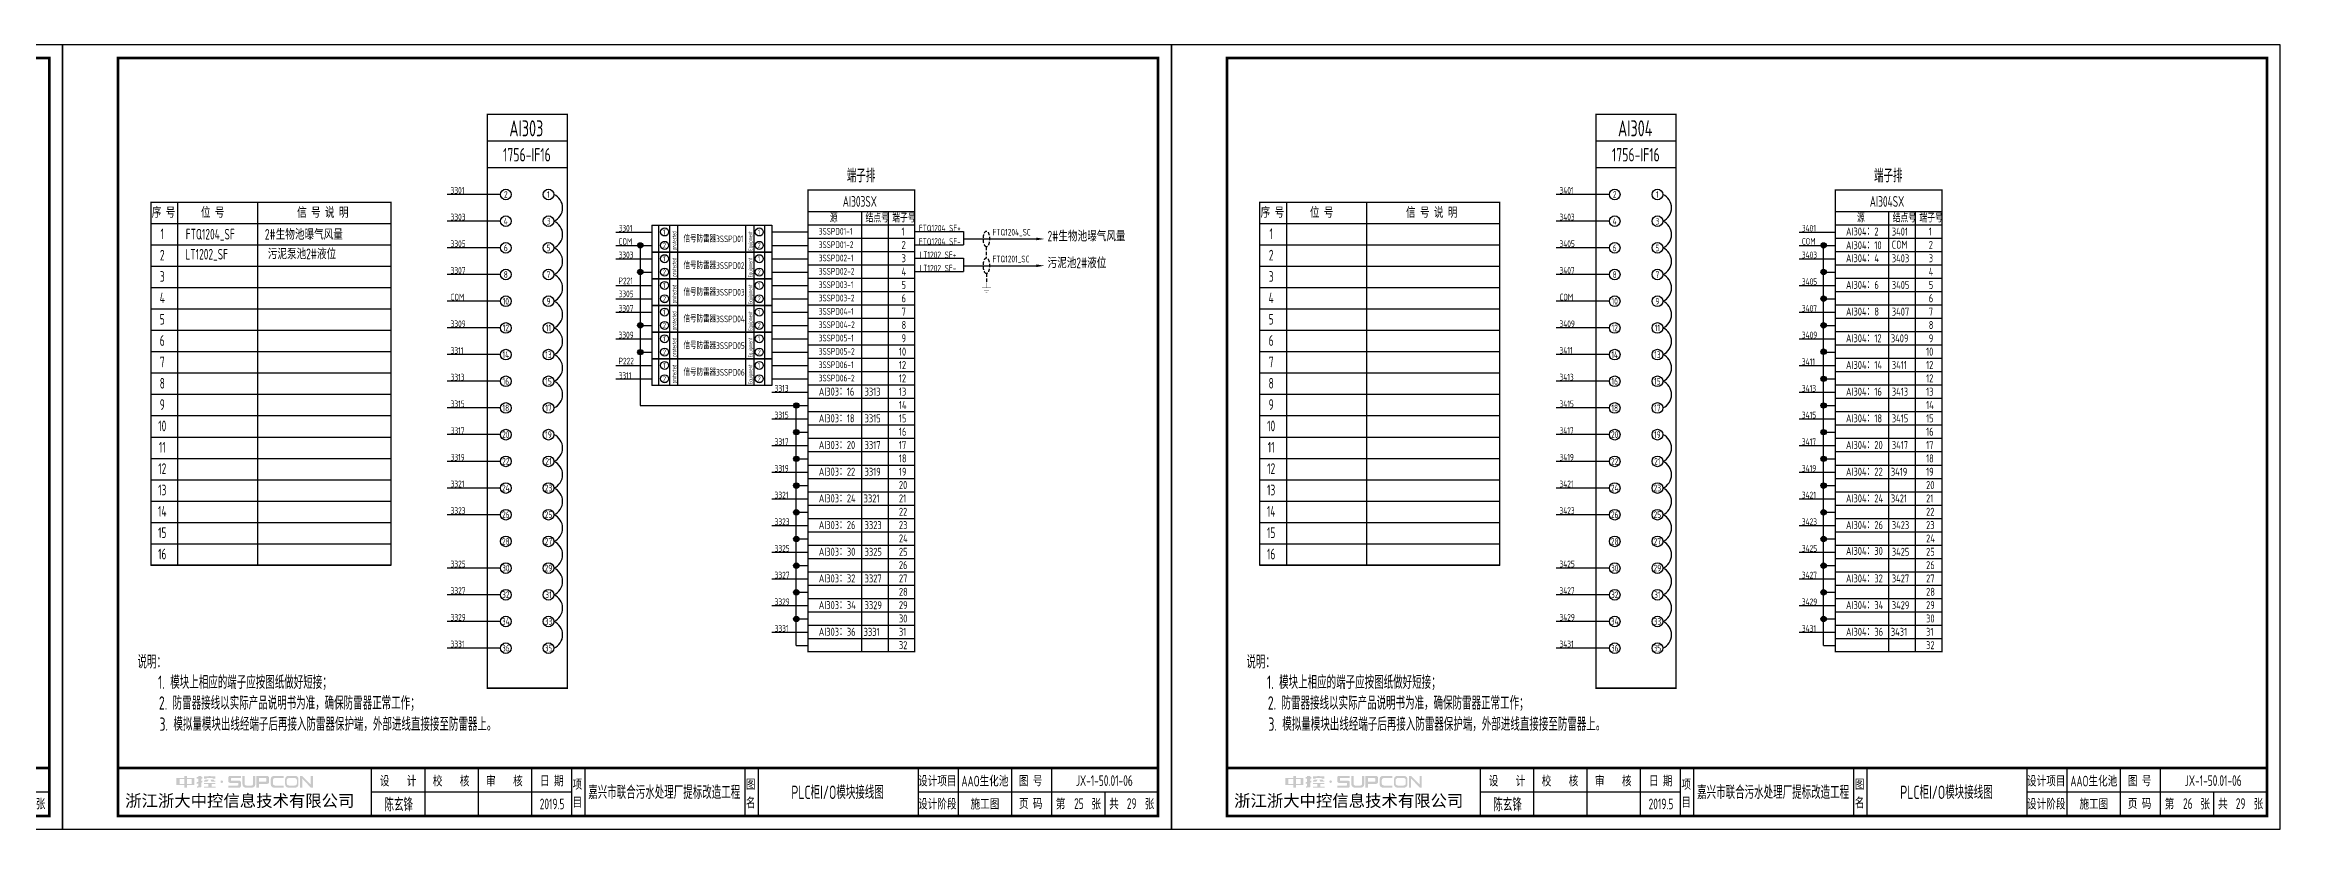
# Model space of a CAD drawing. Header units: millimetres. Extents: x 30557 to 235556, y -116603 to -73383.
# Drawn here: x 47122 to 55505, y -94342 to -91402 of the extents above; entities that cross this region are included whole.
import ezdxf
from ezdxf.enums import TextEntityAlignment as Align

# ---------------------------------------------------------------- set-up
doc = ezdxf.new("R2010")
doc.units = ezdxf.units.MM
doc.linetypes.add('DASHED2', pattern=[0.375, 0.25, -0.125])
doc.layers.add('1', color=3, linetype='Continuous')
doc.layers.add('符号层', color=3, linetype='Continuous')
doc.layers.add('_Drawing', color=7, linetype='Continuous', lineweight=25)
doc.styles.add('supcon', font='sceie.shx', dxfattribs={"width": 0.75, "height": 40, "bigfont": 'sceic.shx'})
doc.styles.add('Title', font='', dxfattribs={"height": 45})
doc.styles.get('Title').set_extended_font_data('SimHei')

# ---------------------------------------------------------------- blocks, each defined once
blk = doc.blocks.new('中控·SUPCON')
at = {"linetype": 'Continuous'}
h = blk.add_hatch(color=2, dxfattribs=at)
h.dxf.hatch_style = 1
h.paths.add_polyline_path([(34, 33), (20, 33), (20, 37), (15, 37), (15, 36), (15, 33), (0, 33), (0, 20), (13, 20), (15, 20), (15, 15), (20, 15), (20, 20), (22, 20), (34, 20)])
h.paths.add_polyline_path([(20, 30), (20, 31), (29, 31), (29, 22), (20, 22)], flags=16)
h.paths.add_polyline_path([(15, 30), (15, 22), (6, 22), (6, 31), (15, 31)], flags=16)
h.paths.add_polyline_path([(47, 32), (49, 32), (49, 35), (47, 35), (47, 37), (41, 37), (41, 35), (38, 35), (38, 32), (41, 32), (41, 25.8), (38, 25), (38, 22), (41, 22.8), (41, 18.3), (39, 17), (39, 15), (47, 16), (47, 24.5), (49, 25), (49, 28), (47, 27.5)])
h.paths.add_polyline_path([(61, 30), (55, 30), (52, 28), (52, 26), (58, 26)])
h.paths.add_polyline_path([(73, 28), (71, 28), (70, 30), (64, 30), (66, 26), (73, 26)])
h.paths.add_polyline_path([(73, 36), (64.6, 36), (64.6, 37), (60.4, 37), (60.4, 36), (52, 36), (52, 32), (56.8, 32), (56.8, 33.1), (68.2, 33.1), (68.2, 32), (73, 32)])
h.paths.add_polyline_path([(66, 22), (73, 22), (73, 24), (52, 24), (52, 22), (60, 22), (60, 17), (52, 17), (52, 15), (74, 15), (74, 17), (66, 17)])
h.paths.add_polyline_path([(82.7, 26.1, 1), (87.6, 26.1, 1)])
h.paths.add_polyline_path([(118, 28), (103.5, 28, -0.414214), (102.5, 29), (102.5, 32, -0.414214), (103.5, 33), (121, 33), (121, 37), (100.5, 37, 0.414214), (97.5, 34), (97.5, 27, 0.414214), (100.5, 24), (115, 24, -0.414214), (116, 23), (116, 20, -0.414214), (115, 19), (97.5, 19), (97.5, 15), (118, 15, 0.414214), (121, 18), (121, 25, 0.414214)])
h.paths.add_polyline_path([(128, 37), (124, 37), (124, 36), (124, 21, 0.414214), (130, 15), (142, 15, 0.414214), (148, 21), (148, 37), (144, 37), (144, 22, -0.414214), (141, 19), (131, 19, -0.414214), (128, 22)])
h.paths.add_polyline_path([(174, 26), (174, 33, 0.414214), (170, 37), (150, 37), (150, 36), (150, 15), (155, 15), (155, 22), (170, 22, 0.414214)])
h.paths.add_polyline_path([(167, 26), (155, 26), (155, 33), (167, 33, -0.414214), (169, 31), (169, 28, -0.414214)], flags=16)
h.paths.add_polyline_path([(201, 19), (185, 19, -0.414214), (181, 23), (181, 29, -0.414214), (185, 33), (201, 33), (201, 37), (183, 37, 0.414214), (177, 31), (177, 21, 0.414214), (183, 15), (201, 15)])
h.paths.add_polyline_path([(229, 21), (229, 31, 0.414214), (223, 37), (210, 37, 0.414214), (204, 31), (204, 21, 0.414214), (210, 15), (223, 15, 0.414214)])
h.paths.add_polyline_path([(207, 23), (207, 29, -0.414214), (211, 33), (222, 33, -0.414214), (226, 29), (226, 23, -0.414214), (222, 19), (211, 19, -0.414214)], flags=16)
h.paths.add_polyline_path([(236, 32.1), (252, 15), (256, 15), (256, 37), (252, 37), (252, 21), (236, 37), (232, 37), (232, 36), (232, 15), (236, 15)])
h = blk.add_hatch(color=2, dxfattribs=at)
h.dxf.hatch_style = 1
h.paths.add_polyline_path([(34, 33), (20, 33), (20, 37), (15, 37), (15, 36), (15, 33), (0, 33), (0, 20), (13, 20), (15, 20), (15, 15), (20, 15), (20, 20), (22, 20), (34, 20)])
h.paths.add_polyline_path([(20, 30), (20, 31), (29, 31), (29, 22), (20, 22)], flags=16)
h.paths.add_polyline_path([(15, 30), (15, 22), (6, 22), (6, 31), (15, 31)], flags=16)
h.paths.add_polyline_path([(47, 32), (49, 32), (49, 35), (47, 35), (47, 37), (41, 37), (41, 35), (38, 35), (38, 32), (41, 32), (41, 25.8), (38, 25), (38, 22), (41, 22.8), (41, 18.3), (39, 17), (39, 15), (47, 16), (47, 24.5), (49, 25), (49, 28), (47, 27.5)])
h.paths.add_polyline_path([(61, 30), (55, 30), (52, 28), (52, 26), (58, 26)])
h.paths.add_polyline_path([(73, 28), (71, 28), (70, 30), (64, 30), (66, 26), (73, 26)])
h.paths.add_polyline_path([(73, 36), (64.6, 36), (64.6, 37), (60.4, 37), (60.4, 36), (52, 36), (52, 32), (56.8, 32), (56.8, 33.1), (68.2, 33.1), (68.2, 32), (73, 32)])
h.paths.add_polyline_path([(66, 22), (73, 22), (73, 24), (52, 24), (52, 22), (60, 22), (60, 17), (52, 17), (52, 15), (74, 15), (74, 17), (66, 17)])
h.paths.add_polyline_path([(82.7, 26.1, 1), (87.6, 26.1, 1)])
h.paths.add_polyline_path([(118, 28), (103.5, 28, -0.414214), (102.5, 29), (102.5, 32, -0.414214), (103.5, 33), (121, 33), (121, 37), (100.5, 37, 0.414214), (97.5, 34), (97.5, 27, 0.414214), (100.5, 24), (115, 24, -0.414214), (116, 23), (116, 20, -0.414214), (115, 19), (97.5, 19), (97.5, 15), (118, 15, 0.414214), (121, 18), (121, 25, 0.414214)])
h.paths.add_polyline_path([(128, 37), (124, 37), (124, 36), (124, 21, 0.414214), (130, 15), (142, 15, 0.414214), (148, 21), (148, 37), (144, 37), (144, 22, -0.414214), (141, 19), (131, 19, -0.414214), (128, 22)])
h.paths.add_polyline_path([(174, 26), (174, 33, 0.414214), (170, 37), (150, 37), (150, 36), (150, 15), (155, 15), (155, 22), (170, 22, 0.414214)])
h.paths.add_polyline_path([(167, 26), (155, 26), (155, 33), (167, 33, -0.414214), (169, 31), (169, 28, -0.414214)], flags=16)
h.paths.add_polyline_path([(201, 19), (185, 19, -0.414214), (181, 23), (181, 29, -0.414214), (185, 33), (201, 33), (201, 37), (183, 37, 0.414214), (177, 31), (177, 21, 0.414214), (183, 15), (201, 15)])
h.paths.add_polyline_path([(229, 21), (229, 31, 0.414214), (223, 37), (210, 37, 0.414214), (204, 31), (204, 21, 0.414214), (210, 15), (223, 15, 0.414214)])
h.paths.add_polyline_path([(207, 23), (207, 29, -0.414214), (211, 33), (222, 33, -0.414214), (226, 29), (226, 23, -0.414214), (222, 19), (211, 19, -0.414214)], flags=16)
h.paths.add_polyline_path([(236, 32.1), (252, 15), (256, 15), (256, 37), (252, 37), (252, 21), (236, 37), (232, 37), (232, 36), (232, 15), (236, 15)])
h = blk.add_hatch(color=2, dxfattribs=at)
h.dxf.hatch_style = 1
h.paths.add_polyline_path([(34, 33), (20, 33), (20, 37), (15, 37), (15, 36), (15, 33), (0, 33), (0, 20), (13, 20), (15, 20), (15, 15), (20, 15), (20, 20), (22, 20), (34, 20)])
h.paths.add_polyline_path([(20, 30), (20, 31), (29, 31), (29, 22), (20, 22)], flags=16)
h.paths.add_polyline_path([(15, 30), (15, 22), (6, 22), (6, 31), (15, 31)], flags=16)
h.paths.add_polyline_path([(47, 32), (49, 32), (49, 35), (47, 35), (47, 37), (41, 37), (41, 35), (38, 35), (38, 32), (41, 32), (41, 25.8), (38, 25), (38, 22), (41, 22.8), (41, 18.3), (39, 17), (39, 15), (47, 16), (47, 24.5), (49, 25), (49, 28), (47, 27.5)])
h.paths.add_polyline_path([(61, 30), (55, 30), (52, 28), (52, 26), (58, 26)])
h.paths.add_polyline_path([(73, 28), (71, 28), (70, 30), (64, 30), (66, 26), (73, 26)])
h.paths.add_polyline_path([(73, 36), (64.6, 36), (64.6, 37), (60.4, 37), (60.4, 36), (52, 36), (52, 32), (56.8, 32), (56.8, 33.1), (68.2, 33.1), (68.2, 32), (73, 32)])
h.paths.add_polyline_path([(66, 22), (73, 22), (73, 24), (52, 24), (52, 22), (60, 22), (60, 17), (52, 17), (52, 15), (74, 15), (74, 17), (66, 17)])
h.paths.add_polyline_path([(82.7, 26.1, 1), (87.6, 26.1, 1)])
h.paths.add_polyline_path([(118, 28), (103.5, 28, -0.414214), (102.5, 29), (102.5, 32, -0.414214), (103.5, 33), (121, 33), (121, 37), (100.5, 37, 0.414214), (97.5, 34), (97.5, 27, 0.414214), (100.5, 24), (115, 24, -0.414214), (116, 23), (116, 20, -0.414214), (115, 19), (97.5, 19), (97.5, 15), (118, 15, 0.414214), (121, 18), (121, 25, 0.414214)])
h.paths.add_polyline_path([(128, 37), (124, 37), (124, 36), (124, 21, 0.414214), (130, 15), (142, 15, 0.414214), (148, 21), (148, 37), (144, 37), (144, 22, -0.414214), (141, 19), (131, 19, -0.414214), (128, 22)])
h.paths.add_polyline_path([(174, 26), (174, 33, 0.414214), (170, 37), (150, 37), (150, 36), (150, 15), (155, 15), (155, 22), (170, 22, 0.414214)])
h.paths.add_polyline_path([(167, 26), (155, 26), (155, 33), (167, 33, -0.414214), (169, 31), (169, 28, -0.414214)], flags=16)
h.paths.add_polyline_path([(201, 19), (185, 19, -0.414214), (181, 23), (181, 29, -0.414214), (185, 33), (201, 33), (201, 37), (183, 37, 0.414214), (177, 31), (177, 21, 0.414214), (183, 15), (201, 15)])
h.paths.add_polyline_path([(229, 21), (229, 31, 0.414214), (223, 37), (210, 37, 0.414214), (204, 31), (204, 21, 0.414214), (210, 15), (223, 15, 0.414214)])
h.paths.add_polyline_path([(207, 23), (207, 29, -0.414214), (211, 33), (222, 33, -0.414214), (226, 29), (226, 23, -0.414214), (222, 19), (211, 19, -0.414214)], flags=16)
h.paths.add_polyline_path([(236, 32.1), (252, 15), (256, 15), (256, 37), (252, 37), (252, 21), (236, 37), (232, 37), (232, 36), (232, 15), (236, 15)])
h = blk.add_hatch(color=2, dxfattribs=at)
h.dxf.hatch_style = 1
h.paths.add_polyline_path([(34, 33), (20, 33), (20, 37), (15, 37), (15, 36), (15, 33), (0, 33), (0, 20), (13, 20), (15, 20), (15, 15), (20, 15), (20, 20), (22, 20), (34, 20)])
h.paths.add_polyline_path([(20, 30), (20, 31), (29, 31), (29, 22), (20, 22)], flags=16)
h.paths.add_polyline_path([(15, 30), (15, 22), (6, 22), (6, 31), (15, 31)], flags=16)
h.paths.add_polyline_path([(47, 32), (49, 32), (49, 35), (47, 35), (47, 37), (41, 37), (41, 35), (38, 35), (38, 32), (41, 32), (41, 25.8), (38, 25), (38, 22), (41, 22.8), (41, 18.3), (39, 17), (39, 15), (47, 16), (47, 24.5), (49, 25), (49, 28), (47, 27.5)])
h.paths.add_polyline_path([(61, 30), (55, 30), (52, 28), (52, 26), (58, 26)])
h.paths.add_polyline_path([(73, 28), (71, 28), (70, 30), (64, 30), (66, 26), (73, 26)])
h.paths.add_polyline_path([(73, 36), (64.6, 36), (64.6, 37), (60.4, 37), (60.4, 36), (52, 36), (52, 32), (56.8, 32), (56.8, 33.1), (68.2, 33.1), (68.2, 32), (73, 32)])
h.paths.add_polyline_path([(66, 22), (73, 22), (73, 24), (52, 24), (52, 22), (60, 22), (60, 17), (52, 17), (52, 15), (74, 15), (74, 17), (66, 17)])
h.paths.add_polyline_path([(82.7, 26.1, 1), (87.6, 26.1, 1)])
h.paths.add_polyline_path([(118, 28), (103.5, 28, -0.414214), (102.5, 29), (102.5, 32, -0.414214), (103.5, 33), (121, 33), (121, 37), (100.5, 37, 0.414214), (97.5, 34), (97.5, 27, 0.414214), (100.5, 24), (115, 24, -0.414214), (116, 23), (116, 20, -0.414214), (115, 19), (97.5, 19), (97.5, 15), (118, 15, 0.414214), (121, 18), (121, 25, 0.414214)])
h.paths.add_polyline_path([(128, 37), (124, 37), (124, 36), (124, 21, 0.414214), (130, 15), (142, 15, 0.414214), (148, 21), (148, 37), (144, 37), (144, 22, -0.414214), (141, 19), (131, 19, -0.414214), (128, 22)])
h.paths.add_polyline_path([(174, 26), (174, 33, 0.414214), (170, 37), (150, 37), (150, 36), (150, 15), (155, 15), (155, 22), (170, 22, 0.414214)])
h.paths.add_polyline_path([(167, 26), (155, 26), (155, 33), (167, 33, -0.414214), (169, 31), (169, 28, -0.414214)], flags=16)
h.paths.add_polyline_path([(201, 19), (185, 19, -0.414214), (181, 23), (181, 29, -0.414214), (185, 33), (201, 33), (201, 37), (183, 37, 0.414214), (177, 31), (177, 21, 0.414214), (183, 15), (201, 15)])
h.paths.add_polyline_path([(229, 21), (229, 31, 0.414214), (223, 37), (210, 37, 0.414214), (204, 31), (204, 21, 0.414214), (210, 15), (223, 15, 0.414214)])
h.paths.add_polyline_path([(207, 23), (207, 29, -0.414214), (211, 33), (222, 33, -0.414214), (226, 29), (226, 23, -0.414214), (222, 19), (211, 19, -0.414214)], flags=16)
h.paths.add_polyline_path([(236, 32.1), (252, 15), (256, 15), (256, 37), (252, 37), (252, 21), (236, 37), (232, 37), (232, 36), (232, 15), (236, 15)])
h = blk.add_hatch(color=2, dxfattribs=at)
h.dxf.hatch_style = 1
h.paths.add_polyline_path([(34, 33), (20, 33), (20, 37), (15, 37), (15, 36), (15, 33), (0, 33), (0, 20), (13, 20), (15, 20), (15, 15), (20, 15), (20, 20), (22, 20), (34, 20)])
h.paths.add_polyline_path([(20, 30), (20, 31), (29, 31), (29, 22), (20, 22)], flags=16)
h.paths.add_polyline_path([(15, 30), (15, 22), (6, 22), (6, 31), (15, 31)], flags=16)
h.paths.add_polyline_path([(47, 32), (49, 32), (49, 35), (47, 35), (47, 37), (41, 37), (41, 35), (38, 35), (38, 32), (41, 32), (41, 25.8), (38, 25), (38, 22), (41, 22.8), (41, 18.3), (39, 17), (39, 15), (47, 16), (47, 24.5), (49, 25), (49, 28), (47, 27.5)])
h.paths.add_polyline_path([(61, 30), (55, 30), (52, 28), (52, 26), (58, 26)])
h.paths.add_polyline_path([(73, 28), (71, 28), (70, 30), (64, 30), (66, 26), (73, 26)])
h.paths.add_polyline_path([(73, 36), (64.6, 36), (64.6, 37), (60.4, 37), (60.4, 36), (52, 36), (52, 32), (56.8, 32), (56.8, 33.1), (68.2, 33.1), (68.2, 32), (73, 32)])
h.paths.add_polyline_path([(66, 22), (73, 22), (73, 24), (52, 24), (52, 22), (60, 22), (60, 17), (52, 17), (52, 15), (74, 15), (74, 17), (66, 17)])
h.paths.add_polyline_path([(82.7, 26.1, 1), (87.6, 26.1, 1)])
h.paths.add_polyline_path([(118, 28), (103.5, 28, -0.414214), (102.5, 29), (102.5, 32, -0.414214), (103.5, 33), (121, 33), (121, 37), (100.5, 37, 0.414214), (97.5, 34), (97.5, 27, 0.414214), (100.5, 24), (115, 24, -0.414214), (116, 23), (116, 20, -0.414214), (115, 19), (97.5, 19), (97.5, 15), (118, 15, 0.414214), (121, 18), (121, 25, 0.414214)])
h.paths.add_polyline_path([(128, 37), (124, 37), (124, 36), (124, 21, 0.414214), (130, 15), (142, 15, 0.414214), (148, 21), (148, 37), (144, 37), (144, 22, -0.414214), (141, 19), (131, 19, -0.414214), (128, 22)])
h.paths.add_polyline_path([(174, 26), (174, 33, 0.414214), (170, 37), (150, 37), (150, 36), (150, 15), (155, 15), (155, 22), (170, 22, 0.414214)])
h.paths.add_polyline_path([(167, 26), (155, 26), (155, 33), (167, 33, -0.414214), (169, 31), (169, 28, -0.414214)], flags=16)
h.paths.add_polyline_path([(201, 19), (185, 19, -0.414214), (181, 23), (181, 29, -0.414214), (185, 33), (201, 33), (201, 37), (183, 37, 0.414214), (177, 31), (177, 21, 0.414214), (183, 15), (201, 15)])
h.paths.add_polyline_path([(229, 21), (229, 31, 0.414214), (223, 37), (210, 37, 0.414214), (204, 31), (204, 21, 0.414214), (210, 15), (223, 15, 0.414214)])
h.paths.add_polyline_path([(207, 23), (207, 29, -0.414214), (211, 33), (222, 33, -0.414214), (226, 29), (226, 23, -0.414214), (222, 19), (211, 19, -0.414214)], flags=16)
h.paths.add_polyline_path([(236, 32.1), (252, 15), (256, 15), (256, 37), (252, 37), (252, 21), (236, 37), (232, 37), (232, 36), (232, 15), (236, 15)])
h = blk.add_hatch(color=2, dxfattribs=at)
h.dxf.hatch_style = 1
h.paths.add_polyline_path([(34, 33), (20, 33), (20, 37), (15, 37), (15, 36), (15, 33), (0, 33), (0, 20), (13, 20), (15, 20), (15, 15), (20, 15), (20, 20), (22, 20), (34, 20)])
h.paths.add_polyline_path([(20, 30), (20, 31), (29, 31), (29, 22), (20, 22)], flags=16)
h.paths.add_polyline_path([(15, 30), (15, 22), (6, 22), (6, 31), (15, 31)], flags=16)
h.paths.add_polyline_path([(47, 32), (49, 32), (49, 35), (47, 35), (47, 37), (41, 37), (41, 35), (38, 35), (38, 32), (41, 32), (41, 25.8), (38, 25), (38, 22), (41, 22.8), (41, 18.3), (39, 17), (39, 15), (47, 16), (47, 24.5), (49, 25), (49, 28), (47, 27.5)])
h.paths.add_polyline_path([(61, 30), (55, 30), (52, 28), (52, 26), (58, 26)])
h.paths.add_polyline_path([(73, 28), (71, 28), (70, 30), (64, 30), (66, 26), (73, 26)])
h.paths.add_polyline_path([(73, 36), (64.6, 36), (64.6, 37), (60.4, 37), (60.4, 36), (52, 36), (52, 32), (56.8, 32), (56.8, 33.1), (68.2, 33.1), (68.2, 32), (73, 32)])
h.paths.add_polyline_path([(66, 22), (73, 22), (73, 24), (52, 24), (52, 22), (60, 22), (60, 17), (52, 17), (52, 15), (74, 15), (74, 17), (66, 17)])
h.paths.add_polyline_path([(82.7, 26.1, 1), (87.6, 26.1, 1)])
h.paths.add_polyline_path([(118, 28), (103.5, 28, -0.414214), (102.5, 29), (102.5, 32, -0.414214), (103.5, 33), (121, 33), (121, 37), (100.5, 37, 0.414214), (97.5, 34), (97.5, 27, 0.414214), (100.5, 24), (115, 24, -0.414214), (116, 23), (116, 20, -0.414214), (115, 19), (97.5, 19), (97.5, 15), (118, 15, 0.414214), (121, 18), (121, 25, 0.414214)])
h.paths.add_polyline_path([(128, 37), (124, 37), (124, 36), (124, 21, 0.414214), (130, 15), (142, 15, 0.414214), (148, 21), (148, 37), (144, 37), (144, 22, -0.414214), (141, 19), (131, 19, -0.414214), (128, 22)])
h.paths.add_polyline_path([(174, 26), (174, 33, 0.414214), (170, 37), (150, 37), (150, 36), (150, 15), (155, 15), (155, 22), (170, 22, 0.414214)])
h.paths.add_polyline_path([(167, 26), (155, 26), (155, 33), (167, 33, -0.414214), (169, 31), (169, 28, -0.414214)], flags=16)
h.paths.add_polyline_path([(201, 19), (185, 19, -0.414214), (181, 23), (181, 29, -0.414214), (185, 33), (201, 33), (201, 37), (183, 37, 0.414214), (177, 31), (177, 21, 0.414214), (183, 15), (201, 15)])
h.paths.add_polyline_path([(229, 21), (229, 31, 0.414214), (223, 37), (210, 37, 0.414214), (204, 31), (204, 21, 0.414214), (210, 15), (223, 15, 0.414214)])
h.paths.add_polyline_path([(207, 23), (207, 29, -0.414214), (211, 33), (222, 33, -0.414214), (226, 29), (226, 23, -0.414214), (222, 19), (211, 19, -0.414214)], flags=16)
h.paths.add_polyline_path([(236, 32.1), (252, 15), (256, 15), (256, 37), (252, 37), (252, 21), (236, 37), (232, 37), (232, 36), (232, 15), (236, 15)])
blk = doc.blocks.new('supcon图框')
at = {"linetype": 'Continuous'}
for p, q in [((6145.7, 4361.7), (1987.7, 4361.7)), ((1987.7, 4361.7), (1987.7, 1421.7)), ((6145.7, 1421.7), (6145.7, 4361.7)), ((1987.7, 1421.7), (6145.7, 1421.7))]:
    blk.add_line(p, q, dxfattribs=at)
for p, q in [((3145.7, 1651.7), (3145.7, 1471.7)), ((3345.7, 1651.7), (3345.7, 1471.7)), ((3545.7, 1651.7), (3545.7, 1471.7)), ((3745.7, 1651.7), (3745.7, 1471.7)), ((3895.7, 1651.7), (3895.7, 1471.7)), ((3945.7, 1651.7), (3945.7, 1471.7)), ((4545.7, 1651.7), (4545.7, 1471.7)), ((4595.7, 1651.7), (4595.7, 1471.7)), ((5195.7, 1651.7), (5195.7, 1471.7)), ((5345.7, 1651.7), (5345.7, 1471.7)), ((5545.7, 1651.7), (5545.7, 1471.7)), ((5695.7, 1651.7), (5695.7, 1471.7)), ((3145.7, 1561.7), (3895.7, 1561.7)), ((5195.7, 1561.7), (6095.7, 1561.7)), ((5895.7, 1561.7), (5895.7, 1471.7))]:
    blk.add_line(p, q)
at = {"linetype": 'Continuous', "const_width": 10}
blk.add_lwpolyline([(2195.7, 4311.7), (6095.7, 4311.7), (6095.7, 1471.7), (2195.7, 1471.7)], close=True, dxfattribs=at)
blk.add_lwpolyline([(2195.7, 1651.7), (6095.7, 1651.7)], dxfattribs=at)
at = {"linetype": 'Continuous', "xscale": 2, "yscale": 2, "zscale": 2}
blk.add_blockref('中控·SUPCON', (2414.6, 1547.7), dxfattribs=at)
at = {"style": 'supcon', "width": 0.75}
for s, p in [('设    计', (3246.2, 1604.2)), ('校    核', (3444.8, 1604.2)), ('审    核', (3644.5, 1604.2)), ('日 期', (3822.5, 1604.2)), ('项', (3918.2, 1590.7)), ('图', (4568.2, 1590.7)), ('设计项目', (5268, 1604.2)), ('图 号', (5618, 1604.2)), ('目', (3918.2, 1522.9)), ('名', (4568.2, 1522.9)), ('设计阶段', (5268, 1518.1)), ('施工图', (5446.5, 1518.1)), ('页 码', (5618, 1518.1)), ('第      张', (5797, 1518.1)), ('共      张', (5997, 1518.1))]:
    blk.add_text(s, height=40, dxfattribs=at).set_placement(p, align=Align.MIDDLE)
at = {"style": 'Title'}
blk.add_text('浙江浙大中控信息技术有限公司', height=45, dxfattribs=at).set_placement((2222.8, 1506.2))
blk = doc.blocks.new('1756-IF16')
at = {"linetype": 'Continuous'}
for p, q in [((13051, 13529.7), (12851, 13529.7)), ((13051, 13429.7), (12851, 13429.7)), ((13051, 13329.7), (12851, 13329.7)), ((13051, 13229.7), (12851, 13229.7)), ((13051, 13129.7), (12851, 13129.7)), ((13051, 13029.7), (12851, 13029.7)), ((13051, 12929.7), (12851, 12929.7)), ((13051, 12829.7), (12851, 12829.7)), ((13051, 12729.7), (12851, 12729.7)), ((13051, 12629.7), (12851, 12629.7)), ((13051, 12529.7), (12851, 12529.7)), ((13051, 12429.7), (12851, 12429.7)), ((13051, 12329.7), (12851, 12329.7)), ((13051, 12129.7), (12851, 12129.7)), ((13051, 12029.7), (12851, 12029.7)), ((13051, 11929.7), (12851, 11929.7)), ((13051, 11829.7), (12851, 11829.7))]:
    blk.add_line(p, q, dxfattribs=at)
at = {"linetype": 'Continuous', "const_width": 5}
blk.add_lwpolyline([(13001, 13829.7), (13301, 13829.7), (13301, 11679.7), (13001, 11679.7)], close=True, dxfattribs=at)
for points in [[(13001, 13729.7), (13301, 13729.7)], [(13001, 13629.7), (13301, 13629.7)]]:
    blk.add_lwpolyline(points, dxfattribs=at)
at = {"lineweight": -3}
for centre in [(13071, 13529.7), (13231, 13529.7), (13071, 13429.7), (13231, 13429.7), (13071, 13329.7), (13231, 13329.7), (13071, 13229.7), (13231, 13229.7), (13071, 13129.7), (13231, 13129.7), (13071, 13029.7), (13231, 13029.7), (13071, 12929.7), (13231, 12929.7), (13071, 12829.7), (13231, 12829.7), (13071, 12729.7), (13231, 12729.7), (13071, 12629.7), (13231, 12629.7), (13071, 12529.7), (13231, 12529.7), (13071, 12429.7), (13231, 12429.7), (13071, 12329.7), (13231, 12329.7), (13071, 12229.7), (13231, 12229.7), (13071, 12129.7), (13231, 12129.7), (13071, 12029.7), (13231, 12029.7), (13071, 11929.7), (13231, 11929.7), (13071, 11829.7), (13231, 11829.7)]:
    blk.add_circle(centre, 20, dxfattribs=at)
at = {"color": 2, "linetype": 'Continuous'}
for centre in [(13229.6, 13479.7), (13229.6, 13379.7), (13229.6, 13279.7), (13229.6, 13179.7), (13229.6, 13079.7), (13229.6, 12979.7), (13229.6, 12879.7), (13229.6, 12779.7), (13229.6, 12579.7), (13229.6, 12479.7), (13229.6, 12379.7), (13229.6, 12279.7), (13229.6, 12179.7), (13229.6, 12079.7), (13229.6, 11979.7), (13229.6, 11879.7)]:
    blk.add_arc(centre, 54.4, 293.2371, 66.7629, dxfattribs=at)
at = {"color": 7, "style": 'supcon', "width": 0.75}
blk.add_text('1756-IF16', height=50, dxfattribs=at).set_placement((13150.1, 13678.7), align=Align.MIDDLE)
at = {"style": 'supcon', "width": 0.75}
for s, p in [('2', (13070.8, 13529.7)), ('1', (13230.8, 13529.7)), ('4', (13070.8, 13429.7)), ('3', (13230.8, 13429.7)), ('6', (13070.8, 13329.7)), ('5', (13230.8, 13329.7)), ('8', (13070.8, 13229.7)), ('7', (13230.8, 13229.7)), ('10', (13070.8, 13129.7)), ('9', (13230.8, 13129.7)), ('12', (13070.8, 13029.7)), ('11', (13230.8, 13029.7)), ('14', (13070.8, 12929.7)), ('13', (13230.8, 12929.7)), ('16', (13070.8, 12829.7)), ('15', (13230.8, 12829.7)), ('18', (13070.8, 12729.7)), ('17', (13230.8, 12729.7)), ('20', (13070.8, 12629.7)), ('19', (13230.8, 12629.7)), ('22', (13070.8, 12529.7)), ('21', (13230.8, 12529.7)), ('24', (13070.8, 12429.7)), ('23', (13230.8, 12429.7)), ('26', (13070.8, 12329.7)), ('25', (13230.8, 12329.7)), ('28', (13070.8, 12229.7)), ('27', (13230.8, 12229.7)), ('30', (13070.8, 12129.7)), ('29', (13230.8, 12129.7)), ('32', (13070.8, 12029.7)), ('31', (13230.8, 12029.7)), ('34', (13070.8, 11929.7)), ('33', (13230.8, 11929.7)), ('36', (13070.8, 11829.7)), ('35', (13230.8, 11829.7))]:
    blk.add_text(s, height=25, dxfattribs=at).set_placement(p, align=Align.MIDDLE)
blk = doc.blocks.new('AI端子接线表')
at = {"lineweight": -3}
for p, q in [((20305.1, 13539.7), (20305.1, 11889.7)), ((20405.1, 13539.7), (20405.1, 11889.7)), ((20105.1, 13489.7), (20505.1, 13489.7)), ((20105.1, 13439.7), (20505.1, 13439.7)), ((20105.1, 13389.7), (20505.1, 13389.7)), ((20105.1, 13339.7), (20505.1, 13339.7)), ((20105.1, 13289.7), (20505.1, 13289.7)), ((20105.1, 13239.7), (20505.1, 13239.7)), ((20105.1, 13189.7), (20505.1, 13189.7)), ((20105.1, 13139.7), (20505.1, 13139.7)), ((20105.1, 13089.7), (20505.1, 13089.7)), ((20105.1, 13039.7), (20505.1, 13039.7)), ((20105.1, 12989.7), (20505.1, 12989.7)), ((20105.1, 12939.7), (20505.1, 12939.7)), ((20105.1, 12889.7), (20505.1, 12889.7)), ((20105.1, 12839.7), (20505.1, 12839.7)), ((20105.1, 12789.7), (20505.1, 12789.7)), ((20105.1, 12739.7), (20505.1, 12739.7)), ((20105.1, 12689.7), (20505.1, 12689.7)), ((20105.1, 12639.7), (20505.1, 12639.7)), ((20105.1, 12589.7), (20505.1, 12589.7)), ((20105.1, 12539.7), (20505.1, 12539.7)), ((20105.1, 12489.7), (20505.1, 12489.7)), ((20105.1, 12439.7), (20505.1, 12439.7)), ((20105.1, 12389.7), (20505.1, 12389.7)), ((20105.1, 12339.7), (20505.1, 12339.7)), ((20105.1, 12289.7), (20505.1, 12289.7)), ((20105.1, 12239.7), (20505.1, 12239.7)), ((20105.1, 12189.7), (20505.1, 12189.7)), ((20105.1, 12139.7), (20505.1, 12139.7)), ((20105.1, 12089.7), (20505.1, 12089.7)), ((20105.1, 12039.7), (20505.1, 12039.7)), ((20105.1, 11989.7), (20505.1, 11989.7)), ((20105.1, 11939.7), (20505.1, 11939.7))]:
    blk.add_line(p, q, dxfattribs=at)
at = {"lineweight": -3, "const_width": 5}
blk.add_lwpolyline([(20105.1, 13619.7), (20105.1, 11889.7), (20505.1, 11889.7), (20505.1, 13619.7)], close=True, dxfattribs=at)
blk.add_lwpolyline([(20105.1, 13539.7), (20505.1, 13539.7)], dxfattribs=at)
at = {"color": 7, "style": 'supcon', "width": 0.75}
for s, p in [('源', (20186.9, 13499.5)), ('结点号', (20320.7, 13499.5)), ('端子号', (20420.8, 13499.5)), ('1', (20455.9, 13449.5)), ('2', (20455.9, 13399.5)), ('3', (20455.9, 13349.5)), ('4', (20455.9, 13299.5)), ('5', (20455.9, 13249.5)), ('7', (20455.9, 13149.5)), ('6', (20455.9, 13199.5)), ('9', (20455.9, 13049.5)), ('8', (20455.9, 13099.5)), ('10', (20445.9, 12999.5)), ('12', (20445.9, 12949.5)), ('12', (20445.9, 12899.5)), ('13', (20445.9, 12849.5)), ('14', (20445.9, 12799.5)), ('15', (20445.9, 12749.5)), ('16', (20445.9, 12699.5)), ('17', (20445.9, 12649.5)), ('18', (20445.9, 12599.5)), ('19', (20445.9, 12549.5)), ('20', (20445.9, 12499.5)), ('21', (20445.9, 12449.5)), ('22', (20445.9, 12399.5)), ('23', (20445.9, 12349.5)), ('24', (20445.9, 12299.5)), ('25', (20445.9, 12249.5)), ('26', (20445.9, 12199.5)), ('27', (20445.9, 12149.5)), ('28', (20445.9, 12099.5)), ('29', (20445.9, 12049.5)), ('30', (20445.9, 11999.5)), ('31', (20445.9, 11949.5)), ('32', (20445.9, 11899.5))]:
    blk.add_text(s, height=30, dxfattribs=at).set_placement(p)
blk = doc.blocks.new('信号防雷接线')
at = {"linetype": 'Continuous'}
for p, q in [((19158.5, -5001.2), (19608.5, -5001.2)), ((19158.5, -5001.2), (19158.5, -5101.2)), ((19184.9, -5101.2), (19184.9, -5001.2)), ((19225.7, -5101.2), (19225.7, -5001.2)), ((19256.2, -5101.2), (19256.2, -5001.2)), ((19510.9, -5101.2), (19510.9, -5001.2)), ((19541.4, -5101.2), (19541.4, -5001.2)), ((19582.2, -5101.2), (19582.2, -5001.2)), ((19608.5, -5001.2), (19608.5, -5101.2)), ((19608.5, -5101.2), (19158.5, -5101.2))]:
    blk.add_line(p, q, dxfattribs=at)
for centre in [(19205.9, -5026.2), (19561.2, -5026.2), (19205.9, -5076.2), (19561.2, -5076.2)]:
    blk.add_circle(centre, 15, dxfattribs=at)
at = {"layer": '1', "color": 7, "style": 'supcon', "width": 0.75}
for s, p in [("1'", (19200.1, -5036.4)), ('1', (19555.4, -5036.4)), ("2'", (19200.1, -5086.4)), ('2', (19555.4, -5086.4))]:
    blk.add_text(s, height=20, dxfattribs=at).set_placement(p)
for s, p in [('protected', (19249.8, -5093.5)), ('Equipment', (19535, -5096.4))]:
    blk.add_text(s, height=15, rotation=90, dxfattribs=at).set_placement(p)

msp = doc.modelspace()

# ---------------------------------------------------------------- hatches: boundary and pattern name
at = {"linetype": 'Continuous'}
for points in [[(49365.4, -92153.8, 1), (49345.4, -92153.8, 1)], [(53802.3, -92153.8, 1), (53782.3, -92153.8, 1)], [(49365.4, -92253.8, 1), (49345.4, -92253.8, 1)], [(53802.3, -92253.8, 1), (53782.3, -92253.8, 1)], [(53802.3, -92353.8, 1), (53782.3, -92353.8, 1)], [(49365.4, -92453.8, 1), (49345.4, -92453.8, 1)], [(53802.3, -92453.8, 1), (53782.3, -92453.8, 1)], [(49365.4, -92553.8, 1), (49345.4, -92553.8, 1)], [(53802.3, -92552.5, 1), (53782.3, -92552.5, 1)], [(53802.3, -92653.8, 1), (53782.3, -92653.8, 1)], [(49950.5, -92753.8, 1), (49930.5, -92753.8, 1)], [(53802.3, -92753.8, 1), (53782.3, -92753.8, 1)], [(49950.5, -92853.8, 1), (49930.5, -92853.8, 1)], [(53802.3, -92853.8, 1), (53782.3, -92853.8, 1)], [(49950.5, -92953.8, 1), (49930.5, -92953.8, 1)], [(53802.3, -92953.8, 1), (53782.3, -92953.8, 1)], [(49950.5, -93053.8, 1), (49930.5, -93053.8, 1)], [(53802.3, -93053.8, 1), (53782.3, -93053.8, 1)], [(49950.5, -93153.8, 1), (49930.5, -93153.8, 1)], [(53802.3, -93153.8, 1), (53782.3, -93153.8, 1)], [(49950.5, -93253.8, 1), (49930.5, -93253.8, 1)], [(53802.3, -93253.8, 1), (53782.3, -93253.8, 1)], [(49950.5, -93353.8, 1), (49930.5, -93353.8, 1)], [(53802.3, -93353.8, 1), (53782.3, -93353.8, 1)], [(49950.5, -93453.8, 1), (49930.5, -93453.8, 1)], [(53802.3, -93453.8, 1), (53782.3, -93453.8, 1)], [(49950.5, -93553.8, 1), (49930.5, -93553.8, 1)], [(53802.3, -93553.8, 1), (53782.3, -93553.8, 1)]]:
    msp.add_hatch(color=256, dxfattribs=at).paths.add_polyline_path(points)

# ---------------------------------------------------------------- linework, layer by layer
at = {"lineweight": -3}
for p, q in [((47620.2, -91991.9), (47620.2, -92791.9)), ((47920.2, -91991.9), (47920.2, -92791.9)), ((51778.2, -91991.9), (51778.2, -92791.9)), ((52078.2, -91991.9), (52078.2, -92791.9)), ((47520.2, -92071.9), (48420.2, -92071.9)), ((51678.2, -92071.9), (52578.2, -92071.9)), ((47520.2, -92151.9), (48420.2, -92151.9)), ((51678.2, -92151.9), (52578.2, -92151.9)), ((47520.2, -92231.9), (48420.2, -92231.9)), ((51678.2, -92231.9), (52578.2, -92231.9)), ((47520.2, -92311.9), (48420.2, -92311.9)), ((51678.2, -92311.9), (52578.2, -92311.9)), ((47520.2, -92391.9), (48420.2, -92391.9)), ((51678.2, -92391.9), (52578.2, -92391.9)), ((47520.2, -92471.9), (48420.2, -92471.9)), ((51678.2, -92471.9), (52578.2, -92471.9)), ((47520.2, -92551.9), (48420.2, -92551.9)), ((51678.2, -92551.9), (52578.2, -92551.9)), ((47520.2, -92631.9), (48420.2, -92631.9)), ((47520.2, -92711.9), (48420.2, -92711.9)), ((51678.2, -92631.9), (52578.2, -92631.9)), ((51678.2, -92711.9), (52578.2, -92711.9)), ((47520.2, -92791.9), (48420.2, -92791.9)), ((47620.2, -92791.9), (47620.2, -93351.9)), ((47920.2, -92791.9), (47920.2, -93351.9)), ((51678.2, -92791.9), (52578.2, -92791.9)), ((51778.2, -92791.9), (51778.2, -93351.9)), ((52078.2, -92791.9), (52078.2, -93351.9)), ((47520.2, -92871.9), (48420.2, -92871.9)), ((51678.2, -92871.9), (52578.2, -92871.9)), ((47520.2, -92951.9), (48420.2, -92951.9)), ((51678.2, -92951.9), (52578.2, -92951.9)), ((47520.2, -93031.9), (48420.2, -93031.9)), ((51678.2, -93031.9), (52578.2, -93031.9)), ((47520.2, -93111.9), (48420.2, -93111.9)), ((51678.2, -93111.9), (52578.2, -93111.9)), ((47520.2, -93191.9), (48420.2, -93191.9)), ((51678.2, -93191.9), (52578.2, -93191.9)), ((47520.2, -93271.9), (48420.2, -93271.9)), ((51678.2, -93271.9), (52578.2, -93271.9)), ((47520.2, -93351.9), (48420.2, -93351.9)), ((51678.2, -93351.9), (52578.2, -93351.9))]:
    msp.add_line(p, q, dxfattribs=at)
for p, q in [((50384.3, -92102.2), (50566.8, -92102.2)), ((50566.8, -92102.2), (50566.8, -92152.2)), ((50384.3, -92152.2), (50566.8, -92152.2)), ((50384.3, -92202.2), (50566.8, -92202.2)), ((50566.8, -92129.7), (50840.3, -92129.7)), ((50566.8, -92202.2), (50566.8, -92252.2)), ((53792.3, -92653.8), (53792.3, -92153.8)), ((50384.3, -92252.2), (50566.8, -92252.2)), ((50566.8, -92230), (50840.3, -92230)), ((53792.3, -93253.8), (53792.3, -92653.8)), ((49940.5, -93253.8), (49940.5, -92753.8)), ((49940.5, -93653.8), (49940.5, -93253.8)), ((53792.3, -93653.8), (53792.3, -93253.8))]:
    msp.add_line(p, q)
at = {"linetype": 'Continuous'}
for p, q in [((49355.4, -92153.8), (49355.4, -92464.2)), ((49355.4, -92453.8), (49355.4, -92753.8))]:
    msp.add_line(p, q, dxfattribs=at)
at = {"color": 0, "linetype": 'DASHED2', "ltscale": 50}
for p, q in [((50652.9, -92159.1), (50652.9, -92200.4)), ((50653.3, -92259.4), (50653.3, -92291.9))]:
    msp.add_line(p, q, dxfattribs=at)
at = {"lineweight": -3, "const_width": 5}
for points in [[(47520.2, -91991.9), (47520.2, -93351.9), (48420.2, -93351.9), (48420.2, -91991.9)], [(51678.2, -91991.9), (51678.2, -93351.9), (52578.2, -93351.9), (52578.2, -91991.9)]]:
    msp.add_lwpolyline(points, close=True, dxfattribs=at)
for points in [[(50871.1, -92129.7, 0, 10, 0), (50840.3, -92129.7, 10, 10, 0)], [(50871.1, -92230, 0, 10, 0), (50840.3, -92230, 10, 10, 0)]]:
    msp.add_lwpolyline(points, format="xyseb")
at = {"linetype": 'Continuous'}
for centre in [(49355.4, -92153.8), (53792.3, -92153.8), (49355.4, -92253.8), (53792.3, -92253.8), (53792.3, -92353.8), (49355.4, -92453.8), (53792.3, -92453.8), (49355.4, -92553.8), (53792.3, -92552.5), (53792.3, -92653.8), (49940.5, -92753.8), (53792.3, -92753.8), (49940.5, -92853.8), (53792.3, -92853.8), (49940.5, -92953.8), (53792.3, -92953.8), (49940.5, -93053.8), (53792.3, -93053.8), (49940.5, -93153.8), (53792.3, -93153.8), (49940.5, -93253.8), (53792.3, -93253.8), (49940.5, -93353.8), (53792.3, -93353.8), (49940.5, -93453.8), (53792.3, -93453.8), (49940.5, -93553.8), (53792.3, -93553.8)]:
    msp.add_circle(centre, 10, dxfattribs=at)
at = {"color": 0, "linetype": 'DASHED2', "ltscale": 50}
for centre in [(50653.3, -92129.7), (50653.3, -92230)]:
    msp.add_ellipse(centre, major_axis=(0, -29.4), ratio=0.394838, dxfattribs=at)
at = {"layer": '1', "color": 0, "const_width": 1.62}
for points in [[(50653.3, -92291.9), (50653.3, -92313)], [(50636.3, -92313), (50670.3, -92313)], [(50644.3, -92322.5), (50662.8, -92322.5)], [(50650, -92329.5), (50657.1, -92329.5)]]:
    msp.add_lwpolyline(points, dxfattribs=at)
at = {"layer": '_Drawing', "linetype": 'Continuous'}
for p, q in [((49263.9, -92103.8), (49399.1, -92103.8)), ((49849.1, -92103.6), (49984.3, -92103.6)), ((53700.8, -92103.8), (53836, -92103.8)), ((49263.9, -92153.8), (49399.1, -92153.8)), ((49263.9, -92203.8), (49399.1, -92203.8)), ((49849.1, -92153.6), (49984.3, -92153.6)), ((49849.1, -92203.6), (49984.3, -92203.6)), ((53700.8, -92153.8), (53836, -92153.8)), ((53700.8, -92203.8), (53836, -92203.8)), ((49355.4, -92253.8), (49399.1, -92253.8)), ((49849.1, -92253.6), (49984.3, -92253.6)), ((53792.3, -92253.8), (53836, -92253.8)), ((49263.9, -92303.8), (49399.1, -92303.8)), ((49263.9, -92353.8), (49399.1, -92353.8)), ((49849.1, -92303.6), (49984.3, -92303.6)), ((49849.1, -92353.6), (49984.3, -92353.6)), ((53700.8, -92303.8), (53836, -92303.8)), ((53792.3, -92353.8), (53836, -92353.8)), ((49263.9, -92403.8), (49399.1, -92403.8)), ((49355.4, -92453.8), (49399.1, -92453.8)), ((49849.1, -92403.6), (49984.3, -92403.6)), ((49849.1, -92453.6), (49984.3, -92453.6)), ((53700.8, -92403.8), (53836, -92403.8)), ((53792.3, -92453.8), (53836, -92453.8)), ((49263.9, -92503.8), (49399.1, -92503.8)), ((49849.1, -92503.6), (49984.3, -92503.6)), ((53700.8, -92503.8), (53836, -92503.8)), ((49263.9, -92603.8), (49399.1, -92603.8)), ((49355.4, -92553.8), (49399.1, -92553.8)), ((49849.1, -92553.6), (49984.3, -92553.6)), ((49849.1, -92603.6), (49984.3, -92603.6)), ((53700.8, -92603.8), (53836, -92603.8)), ((53792.3, -92553.8), (53836, -92553.8)), ((49263.9, -92653.8), (49399.1, -92653.8)), ((49849.1, -92653.6), (49984.3, -92653.6)), ((49849.1, -92703.8), (49984.3, -92703.8)), ((53700.8, -92703.8), (53836, -92703.8)), ((53792.3, -92653.8), (53836, -92653.8)), ((49355.4, -92753.8), (49984.3, -92753.8)), ((53792.3, -92753.8), (53836, -92753.8)), ((49849.1, -92803.8), (49984.3, -92803.8)), ((49940.5, -92853.8), (49984.3, -92853.8)), ((53700.8, -92803.8), (53836, -92803.8)), ((53792.3, -92853.8), (53836, -92853.8)), ((49849.1, -92903.8), (49984.3, -92903.8)), ((49940.5, -92953.8), (49984.3, -92953.8)), ((53700.8, -92903.8), (53836, -92903.8)), ((53792.3, -92953.8), (53836, -92953.8)), ((49849.1, -93003.8), (49984.3, -93003.8)), ((53700.8, -93003.8), (53836, -93003.8)), ((49849.1, -93103.8), (49984.3, -93103.8)), ((49940.5, -93053.8), (49984.3, -93053.8)), ((53700.8, -93103.8), (53836, -93103.8)), ((53792.3, -93053.8), (53836, -93053.8)), ((49849.1, -93203.8), (49984.3, -93203.8)), ((49940.5, -93153.8), (49984.3, -93153.8)), ((53700.8, -93203.8), (53836, -93203.8)), ((53792.3, -93153.8), (53836, -93153.8)), ((49940.5, -93253.8), (49984.3, -93253.8)), ((53792.3, -93253.8), (53836, -93253.8)), ((49849.1, -93303.8), (49984.3, -93303.8)), ((49940.5, -93353.8), (49984.3, -93353.8)), ((53700.8, -93303.8), (53836, -93303.8)), ((53792.3, -93353.8), (53836, -93353.8)), ((49849.1, -93403.8), (49984.3, -93403.8)), ((49940.5, -93453.8), (49984.3, -93453.8)), ((53700.8, -93403.8), (53836, -93403.8)), ((53792.3, -93453.8), (53836, -93453.8)), ((49849.1, -93503.8), (49984.3, -93503.8)), ((53700.8, -93503.8), (53836, -93503.8)), ((49849.1, -93603.8), (49984.3, -93603.8)), ((49940.5, -93553.8), (49984.3, -93553.8)), ((53700.8, -93603.8), (53836, -93603.8)), ((53792.3, -93553.8), (53836, -93553.8)), ((49940.5, -93653.8), (49984.3, -93653.8)), ((53792.3, -93653.8), (53836, -93653.8))]:
    msp.add_line(p, q, dxfattribs=at)

# ---------------------------------------------------------------- block references
for p in [(41043.2, -95763.6), (45201.2, -95763.6), (49359.2, -95763.6)]:
    msp.add_blockref('supcon图框', p)
at = {"color": 1}
for name, p in [('1756-IF16', (35780.3, -105492.8)), ('1756-IF16', (39938.3, -105492.8)), ('AI端子接线表', (29879.2, -105566.5)), ('AI端子接线表', (33730.9, -105566.5))]:
    msp.add_blockref(name, p, dxfattribs=at)
at = {"layer": '_Drawing', "linetype": 'Continuous'}
for p in [(30240.5, -87077.4), (30240.5, -87177.4), (30240.5, -87277.4), (30240.5, -87377.4), (30240.5, -87477.4), (30240.5, -87577.4)]:
    msp.add_blockref('信号防雷接线', p, dxfattribs=at)

# ---------------------------------------------------------------- texts
at = {"color": 3, "style": 'supcon', "width": 0.75}
for s, height, p in [('AI303', 60, (48928, -91715.1)), ('AI304', 60, (53086, -91715.1)), ('说明：', 50, (47523.6, -93712.2)), ('说明：', 50, (51681.6, -93712.2)), ('1. 模块上相应的端子应按图纸做好短接；', 50, (47872.9, -93790.5)), ('1. 模块上相应的端子应按图纸做好短接；', 50, (52030.9, -93790.5)), ('2. 防雷器接线以实际产品说明书为准，确保防雷器正常工作；', 50, (48039.3, -93868.2)), ('2. 防雷器接线以实际产品说明书为准，确保防雷器正常工作；', 50, (52197.3, -93868.2)), ('3. 模拟量模块出线经端子后再接入防雷器保护端，外部进线直接接至防雷器上。', 50, (48184.3, -93946.1)), ('3. 模拟量模块出线经端子后再接入防雷器保护端，外部进线直接接至防雷器上。', 50, (52342.3, -93946.1)), ('AAO生化池', 40, (50647.6, -94159.4)), ('AAO生化池', 40, (54805.6, -94159.4)), ('陈玄锋', 50, (48449.6, -94246.9)), ('陈玄锋', 50, (52607.6, -94246.9)), ('2019.5', 40, (49024.7, -94246.9)), ('25', 40, (51000.1, -94245.5)), ('29', 40, (51198.1, -94245.5)), ('2019.5', 40, (53182.7, -94246.9)), ('26', 40, (55158.1, -94245.5)), ('29', 40, (55356.1, -94245.5))]:
    msp.add_text(s, height=height, dxfattribs=at).set_placement(p, align=Align.MIDDLE)
at = {"style": 'supcon', "width": 0.75}
for s, p in [('序 号', (47567.7, -92050.4)), ('位 号', (47752.1, -92050.4)), ('信 号 说 明', (48165, -92050.4)), ('序 号', (51725.7, -92050.4)), ('位 号', (51910.1, -92050.4)), ('信 号 说 明', (52323, -92050.4)), ('1', (47563, -92130.4)), ('1', (51721, -92130.4)), ('2', (47563, -92210.4)), ('2', (51721, -92210.4)), ('3', (47563, -92290.4)), ('3', (51721, -92290.4)), ('4', (47563, -92370.4)), ('4', (51721, -92370.4)), ('5', (47563, -92450.4)), ('5', (51721, -92450.4)), ('6', (47563, -92530.4)), ('6', (51721, -92530.4)), ('7', (47563, -92610.4)), ('7', (51721, -92610.4)), ('8', (47563, -92690.4)), ('8', (51721, -92690.4)), ('9', (47563, -92770.4)), ('9', (51721, -92770.4)), ('10', (47563, -92850.4)), ('10', (51721, -92850.4)), ('11', (47563, -92930.4)), ('11', (51721, -92930.4)), ('12', (47563, -93010.4)), ('12', (51721, -93010.4)), ('14', (47563, -93170.4)), ('13', (47563, -93090.4)), ('14', (51721, -93170.4)), ('13', (51721, -93090.4)), ('15', (47563, -93250.4)), ('15', (51721, -93250.4)), ('16', (47563, -93330.4)), ('16', (51721, -93330.4))]:
    msp.add_text(s, height=40, dxfattribs=at).set_placement(p, align=Align.CENTER)
at = {"color": 1, "linetype": 'Continuous', "style": 'supcon', "width": 0.75}
for s, p in [('FTQ1204_SF', (47651, -92131.8)), ('2#生物池曝气风量', (47947.8, -92132.5))]:
    msp.add_text(s, height=40, dxfattribs=at).set_placement(p)
at = {"linetype": 'Continuous', "style": 'supcon', "width": 0.75}
for s, height, p in [('FTQ1204_SF+', 25, (50400, -92101.7)), ('FTQ1204_SC', 25, (50675.9, -92116.9)), ('2#生物池曝气风量', 40, (50882.5, -92139)), ('LT1202_SF', 40, (47649.7, -92206.9)), ('污泥泵池2#液位', 40, (47958.7, -92205.6)), ('FTQ1204_SF-', 25, (50400, -92151.7)), ('LT1202_SF+', 25, (50402, -92201.7)), ('FTQ1201_SC', 25, (50675.9, -92217.2)), ('污泥池2#液位', 40, (50882.5, -92239.3)), ('LT1202_SF-', 25, (50402, -92251.7))]:
    msp.add_text(s, height=height, dxfattribs=at).set_placement(p)
at = {"color": 3, "style": 'supcon', "width": 0.75}
for s, p in [('AI304：2', (53876.4, -92116.8)), ('AI304：10', (53876.4, -92168.2)), ('AI304：4', (53876.4, -92216.8)), ('AI304：6', (53876.4, -92316.8)), ('AI304：8', (53876.4, -92416.8)), ('AI304：12', (53876.4, -92516.8)), ('AI304：14', (53876.4, -92616.8)), ('AI303：16', (50024.7, -92716.8)), ('AI304：16', (53876.4, -92716.8)), ('AI303：18', (50024.7, -92816.8)), ('AI304：18', (53876.4, -92816.8)), ('AI303：20', (50024.7, -92916.8)), ('AI304：20', (53876.4, -92916.8)), ('AI303：22', (50024.7, -93016.8)), ('AI304：22', (53876.4, -93016.8)), ('AI303：24', (50024.7, -93116.8)), ('AI304：24', (53876.4, -93116.8)), ('AI303：26', (50024.7, -93216.8)), ('AI304：26', (53876.4, -93216.8)), ('AI303：30', (50024.7, -93316.8)), ('AI304：30', (53876.4, -93313.8)), ('AI303：32', (50024.7, -93416.8)), ('AI304：32', (53876.4, -93416.8)), ('AI303：34', (50024.7, -93516.8)), ('AI304：34', (53876.4, -93516.8)), ('AI303：36', (50024.7, -93616.8)), ('AI304：36', (53876.4, -93616.8))]:
    msp.add_text(s, height=30, dxfattribs=at).set_placement(p)
at = {"layer": '1', "color": 3, "style": 'supcon', "width": 0.75}
for s, height, p in [('3301', 25, (48644.2, -91960.1)), ('3401', 25, (52802.2, -91960.1)), ('3303', 25, (48644.2, -92060.1)), ('3403', 25, (52802.2, -92060.1)), ('3401', 30, (54048.2, -92117.1)), ('3305', 25, (48644.2, -92160.1)), ('3405', 25, (52802.2, -92160.1)), ('3403', 30, (54048.2, -92217.1)), ('COM', 30, (54048.2, -92166.2)), ('3307', 25, (48644.2, -92260.1)), ('3407', 25, (52802.2, -92260.1)), ('3405', 30, (54048.2, -92317.1)), ('COM', 25, (48644.2, -92360.1)), ('COM', 25, (52802.2, -92360.1)), ('3309', 25, (48644.2, -92460.1)), ('3409', 25, (52802.2, -92460.1)), ('3407', 30, (54048.2, -92417.1)), ('3311', 25, (48644.2, -92560.1)), ('3411', 25, (52802.2, -92560.1)), ('3411', 30, (54048.2, -92617.1)), ('3313', 25, (48644.2, -92660.1)), ('3313', 30, (50196.5, -92717.1)), ('3413', 25, (52802.2, -92660.1)), ('3413', 30, (54048.2, -92717.1)), ('3315', 25, (48644.2, -92760.1)), ('3315', 30, (50196.5, -92817.1)), ('3415', 25, (52802.2, -92760.1)), ('3415', 30, (54048.2, -92817.1)), ('3317', 25, (48644.2, -92860.1)), ('3417', 25, (52802.2, -92860.1)), ('3319', 25, (48644.2, -92960.1)), ('3317', 30, (50196.5, -92917.1)), ('3419', 25, (52802.2, -92960.1)), ('3417', 30, (54048.2, -92917.1)), ('3321', 25, (48644.2, -93060.1)), ('3319', 30, (50196.5, -93017.1)), ('3421', 25, (52802.2, -93060.1)), ('3323', 25, (48644.2, -93160.1)), ('3323', 30, (50196.5, -93217.1)), ('3423', 25, (52802.2, -93160.1)), ('3423', 30, (54048.2, -93217.1)), ('3325', 30, (50196.5, -93317.1)), ('3425', 30, (54048.2, -93317.1)), ('3325', 25, (48644.2, -93360.1)), ('3425', 25, (52802.2, -93360.1)), ('3327', 25, (48644.2, -93460.1)), ('3327', 30, (50196.5, -93417.1)), ('3427', 25, (52802.2, -93460.1)), ('3427', 30, (54048.2, -93417.1)), ('3329', 25, (48644.2, -93560.1)), ('3329', 30, (50196.5, -93517.1)), ('3429', 25, (52802.2, -93560.1)), ('3429', 30, (54048.2, -93517.1)), ('3331', 25, (48644.2, -93660.1)), ('3431', 25, (52802.2, -93660.1))]:
    msp.add_text(s, height=height, dxfattribs=at).set_placement(p)
at = {"layer": '_Drawing', "color": 3, "style": 'supcon', "width": 0.75}
for s, p in [('AI303SX', (50178.6, -92009)), ('AI304SX', (54030.3, -92009))]:
    msp.add_text(s, height=40, dxfattribs=at).set_placement(p, align=Align.CENTER)
for s, height, p in [('3301', 25, (49274, -92101.9)), ('信号防雷器3SSPD01', 25, (49517.7, -92141.8)), ('3SSPD01-1', 25, (50024.5, -92113.6)), ('3401', 25, (53711, -92101.9)), ('3303', 25, (49274, -92201.9)), ('COM', 25, (49274, -92151.9)), ('3SSPD01-2', 25, (50024.5, -92163.6)), ('3SSPD02-1', 25, (50024.5, -92213.6)), ('3403', 25, (53711, -92201.9)), ('COM', 25, (53711, -92151.1)), ('P221', 25, (49274, -92299.2)), ('信号防雷器3SSPD02', 25, (49517.7, -92241.8)), ('3SSPD02-2', 25, (50024.5, -92263.6)), ('3SSPD03-1', 25, (50024.5, -92313.6)), ('3405', 25, (53711, -92301.9)), ('3305', 25, (49274, -92348)), ('3307', 25, (49274, -92401.9)), ('信号防雷器3SSPD03', 25, (49517.7, -92341.8)), ('3SSPD03-2', 25, (50024.5, -92363.6)), ('3407', 25, (53711, -92401.9)), ('信号防雷器3SSPD04', 25, (49517.7, -92441.8)), ('3SSPD04-1', 25, (50024.5, -92413.6)), ('3SSPD04-2', 25, (50024.5, -92463.6)), ('3309', 25, (49274, -92501.9)), ('信号防雷器3SSPD05', 25, (49517.7, -92541.8)), ('3SSPD05-1', 25, (50024.5, -92513.6)), ('3SSPD05-2', 25, (50024.5, -92563.6)), ('3409', 25, (53711, -92501.9)), ('3409', 30, (54044.6, -92517.1)), ('P222', 25, (49274, -92599.9)), ('信号防雷器3SSPD06', 25, (49517.7, -92641.8)), ('3SSPD06-1', 25, (50024.5, -92613.6)), ('3411', 25, (53711, -92601.9)), ('3311', 25, (49274, -92653.8)), ('3313', 25, (49859.2, -92701.9)), ('3SSPD06-2', 25, (50024.5, -92663.6)), ('3413', 25, (53711, -92701.9)), ('3315', 25, (49859.2, -92801.9)), ('3415', 25, (53711, -92801.9)), ('3317', 25, (49859.2, -92901.9)), ('3417', 25, (53711, -92901.9)), ('3319', 25, (49859.2, -93001.9)), ('3419', 25, (53711, -93001.9)), ('3419', 30, (54044.6, -93017.1)), ('3321', 25, (49859.2, -93101.9)), ('3321', 30, (50192.9, -93117.1)), ('3421', 25, (53711, -93101.9)), ('3421', 30, (54044.6, -93117.1)), ('3323', 25, (49859.2, -93201.9)), ('3423', 25, (53711, -93201.9)), ('3325', 25, (49859.2, -93301.9)), ('3425', 25, (53711, -93301.9)), ('3327', 25, (49859.2, -93401.9)), ('3427', 25, (53711, -93401.9)), ('3329', 25, (49859.2, -93501.9)), ('3429', 25, (53711, -93501.9)), ('3331', 25, (49859.2, -93601.9)), ('3331', 30, (50192.9, -93617.1)), ('3431', 25, (53711, -93601.9)), ('3431', 30, (54044.6, -93617.1))]:
    msp.add_text(s, height=height, dxfattribs=at).set_placement(p)
for s, height, p in [('嘉兴市联合污水处理厂提标改造工程', 50, (49445.2, -94200.8)), ('PLC柜I/O模块接线图', 50, (50095.2, -94200.8)), ('JX-1-50.01-06', 40, (51095.4, -94159.4)), ('嘉兴市联合污水处理厂提标改造工程', 50, (53603.2, -94200.8)), ('PLC柜I/O模块接线图', 50, (54253.2, -94200.8)), ('JX-1-50.01-06', 40, (55253.4, -94159.4))]:
    msp.add_text(s, height=height, dxfattribs=at).set_placement(p, align=Align.MIDDLE)
at = {"layer": '符号层', "color": 4, "style": 'supcon', "width": 0.75}
for p in [(50129.7, -91917.6), (53981.4, -91917.6)]:
    msp.add_text('端子排', height=50, dxfattribs=at).set_placement(p)

doc.saveas('drawing.dxf')
